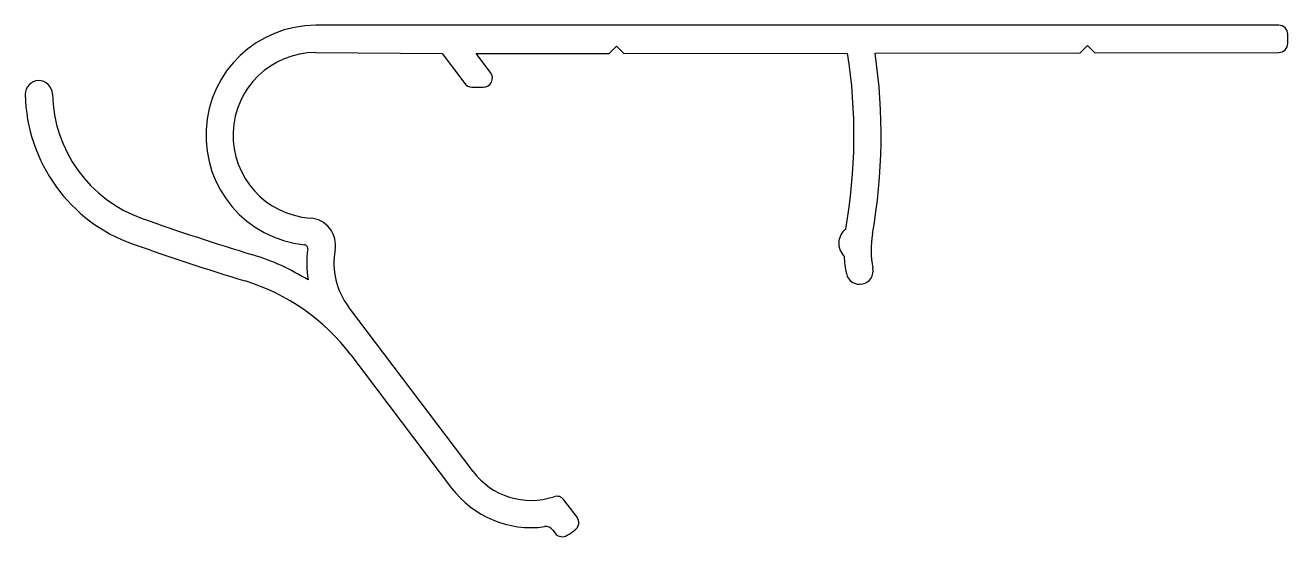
# Model space of a CAD drawing. Extents: x 2093.1 to 2162.8, y 1258.6 to 1286.8.
import ezdxf

# ---------------------------------------------------------------- set-up
doc = ezdxf.new("R2010")
doc.units = 0
doc.layers.get('0').update_dxf_attribs({"linetype": 'CONTINUOUS'})

msp = doc.modelspace()

# ---------------------------------------------------------------- linework, layer by layer
for p, q in [((2162.336, 1286.849), (2109.181, 1286.849)), ((2162.837, 1285.85), (2162.837, 1286.35)), ((2109.183, 1285.349), (2116.155, 1285.284)), ((2116.155, 1285.284), (2117.403, 1283.635)), ((2118.034, 1285.287), (2125.383, 1285.297)), ((2118.827, 1284.239), (2118.034, 1285.287)), ((2125.383, 1285.297), (2125.783, 1285.698)), ((2125.783, 1285.698), (2126.183, 1285.298)), ((2126.183, 1285.298), (2138.54, 1285.316)), ((2140.057, 1285.318), (2151.383, 1285.334)), ((2151.383, 1285.334), (2151.783, 1285.735)), ((2151.783, 1285.735), (2152.183, 1285.335)), ((2152.183, 1285.335), (2162.338, 1285.349)), ((2117.803, 1283.437), (2118.429, 1283.438)), ((2117.875, 1262.216), (2110.99, 1271.313)), ((2111.12, 1268.655), (2116.679, 1261.311)), ((2123.603, 1259.702), (2122.878, 1260.66)), ((2122.264, 1258.986), (2122.388, 1258.821))]:
    msp.add_line(p, q)
for centre, radius, start, end in [((2109.189, 1280.774), 6.075, 90.08084, 264.02687), ((2162.337, 1286.349), 0.5, 0.08084, 90.08084), ((2109.189, 1280.774), 4.575, 90.08084, 266.0257), ((2109.189, 1280.774), 29.7, 349.96852, 8.79558), ((2109.189, 1280.774), 31.2, 349.96852, 8.37358), ((2162.337, 1285.849), 0.5, 270.08084, 0.08084), ((2118.429, 1283.938), 0.5, 270.08084, 37.12006), ((2093.892, 1283.043), 0.75, 1.07574, 181.07574), ((2117.802, 1283.937), 0.5, 217.12006, 270.08084), ((2102.075, 1283.196), 8.935, 181.07574, 250.55496), ((2102.075, 1283.196), 7.435, 181.07574, 250.55496), ((2149.535, 1417.63), 150, 250.55496, 253.01248), ((2108.768, 1274.714), 1.5, 349.66461, 86.0257), ((2139.05, 1274.812), 1, 127.92486, 225.28184), ((2149.535, 1417.63), 151.5, 250.55496, 253.01248), ((2144.836, 1274.469), 5, 169.96852, 191.66474), ((2101.891, 1261.67), 13.075, 58.3129, 73.01248), ((2108.537, 1274.534), 0.2, 351.86876, 84.02687), ((2114.179, 1273.727), 5.5, 171.86876, 189.74909), ((2114.179, 1273.727), 4, 169.66461, 217.12006), ((2144.836, 1274.469), 6.5, 183.23818, 191.66474), ((2139.205, 1273.306), 0.75, 191.66474, 11.66474), ((2101.891, 1261.67), 11.575, 37.12006, 73.01248), ((2121.064, 1264.63), 4, 217.12006, 288.32269), ((2121.064, 1264.63), 5.5, 217.12006, 277.66988), ((2122.479, 1260.358), 0.5, 37.12006, 108.32269), ((2123.204, 1259.4), 0.5, 304.09761, 37.12006), ((2121.865, 1258.684), 0.5, 37.12006, 97.66988), ((2122.787, 1259.123), 0.5, 217.12006, 303.05386), ((2107.788, 1282.173), 28, 303.05386, 304.09761)]:
    msp.add_arc(centre, radius, start, end)

doc.saveas('drawing.dxf')
